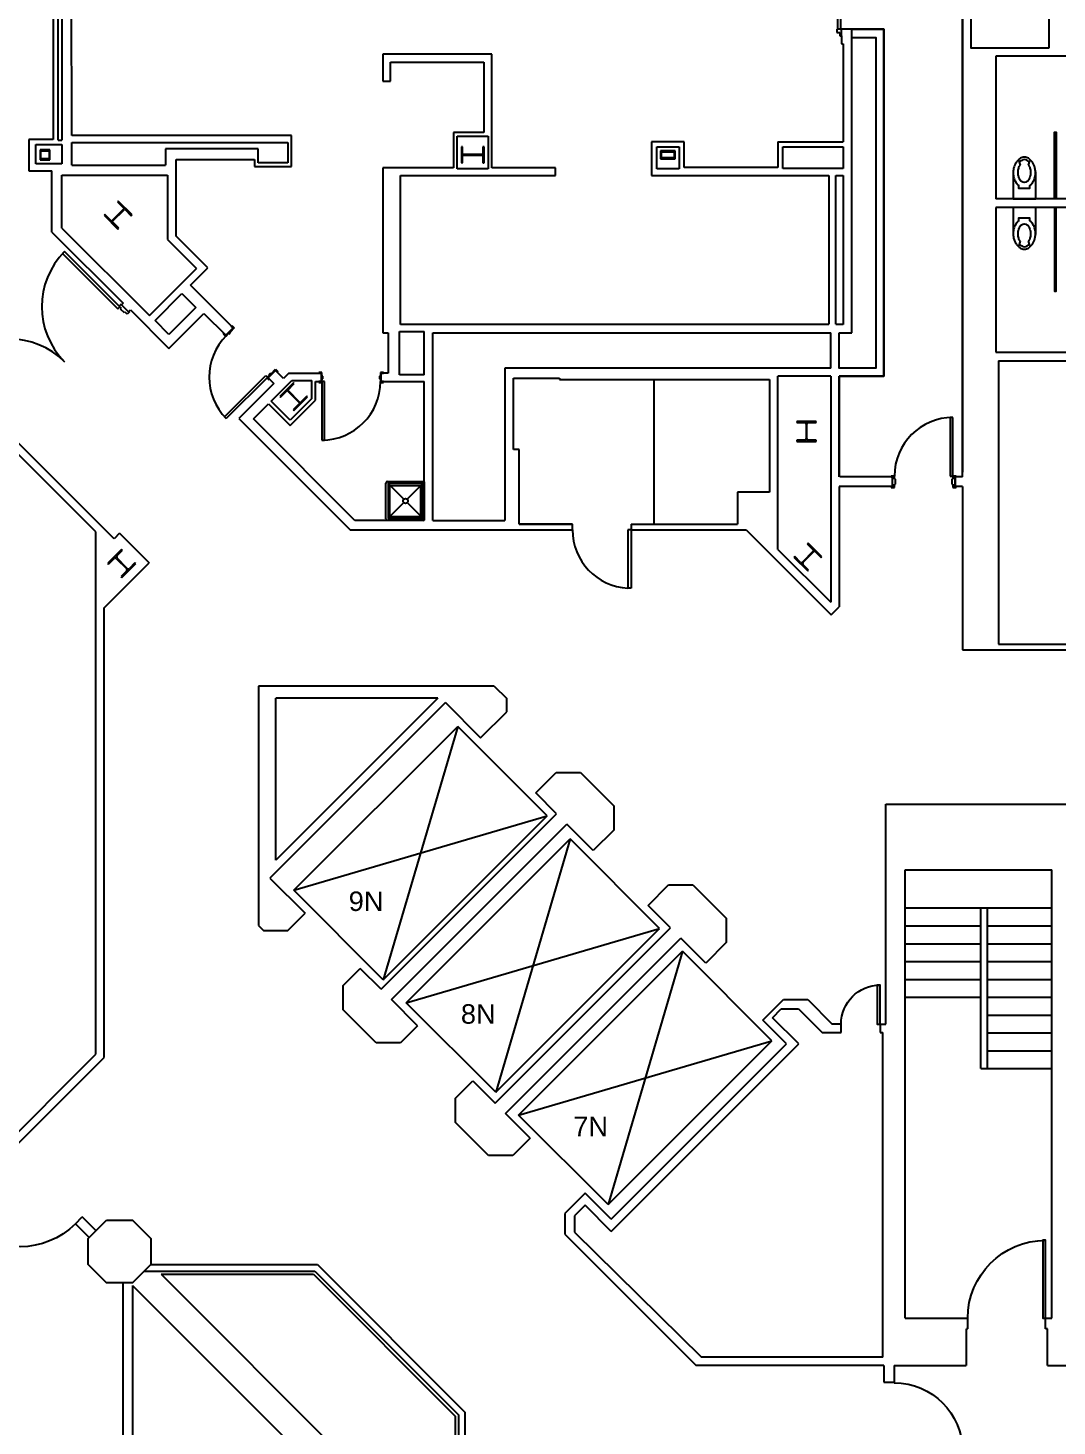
# Model space of a CAD drawing. Header units: inches. Extents: x -59 to 5682, y -269 to 4477.
# Drawn here: x 1844 to 2478, y 1984 to 2845 of the extents above; entities that cross this region are included whole.
import ezdxf

# ---------------------------------------------------------------- set-up
doc = ezdxf.new("R2010")
doc.units = ezdxf.units.IN
doc.header["$LTSCALE"] = 96
doc.header["$MEASUREMENT"] = 0
doc.layers.get('0').update_dxf_attribs({"linetype": 'CONTINUOUS'})
for name, color, linetype in [('A-ANNO-TEXT', 4, 'CONTINUOUS'), ('A-COLS', 5, 'CONTINUOUS'), ('A-DOOR', 2, 'CONTINUOUS'), ('A-FLOR-EVTR', 1, 'CONTINUOUS'), ('A-FLOR-PFIX', 2, 'CONTINUOUS'), ('A-FLOR-STRS', 2, 'CONTINUOUS'), ('A-WALL-FULL', 6, 'CONTINUOUS'), ('A-WALL-PRHT', 4, 'CONTINUOUS')]:
    doc.layers.add(name, color=color, linetype=linetype)
doc.styles.add('Arial', font='arial.ttf')

# ---------------------------------------------------------------- blocks, each defined once
blk = doc.blocks.new('*U88')
for p, q in [((0, 0), (0, 0)), ((-24, 0), (-24, 0))]:
    blk.add_line(p, q)
blk.add_lwpolyline([(0, 0), (0, -24), (-1.75, -24), (-1.75, 0)], close=True)
blk.add_arc((0, 0), 24, 180, 270)
blk = doc.blocks.new('*U90')
for p, q in [((0, 0), (0, 0)), ((-48, 0), (-48, 0))]:
    blk.add_line(p, q)
blk.add_lwpolyline([(0, 0), (0, -48), (-1.75, -48), (-1.75, 0)], close=True)
blk.add_arc((0, 0), 48, 180, 270)
blk = doc.blocks.new('*U92')
for p, q in [((0, 0), (0, 0)), ((42, 0), (42, 0))]:
    blk.add_line(p, q)
blk.add_lwpolyline([(0, 0), (0, 42), (1.75, 42), (1.75, 0)], close=True)
blk.add_arc((0, 0), 42, 0, 90)

msp = doc.modelspace()

# ---------------------------------------------------------------- linework, layer by layer
at = {"layer": 'A-COLS'}
for p, q in [((1851.83, 2770.08), (1851.83, 2764.08)), ((1857.83, 2770.08), (1851.83, 2770.08)), ((1852.29, 2769.61), (1857.36, 2769.61)), ((1852.29, 2764.54), (1852.29, 2769.61)), ((1857.36, 2769.61), (1857.36, 2764.54)), ((1857.83, 2764.08), (1857.83, 2770.08)), ((2111.33, 2771.97), (2111.44, 2772.08)), ((2112.05, 2772.08), (2111.33, 2772.08)), ((2111.33, 2772.08), (2111.33, 2762.08)), ((2112.05, 2767.28), (2112.05, 2772.08)), ((2124.61, 2767.28), (2112.05, 2767.28)), ((2112.05, 2762.08), (2112.05, 2766.87)), ((2112.05, 2766.87), (2124.61, 2766.87)), ((2120.63, 2766.87), (2121.04, 2767.28)), ((2125.33, 2772.08), (2124.61, 2772.08)), ((2124.61, 2772.08), (2124.61, 2767.28)), ((2124.61, 2770.85), (2125.33, 2771.57)), ((2124.61, 2766.24), (2125.33, 2766.96)), ((2124.61, 2766.87), (2124.61, 2762.08)), ((2125.33, 2762.08), (2125.33, 2772.08)), ((2243.08, 2769.58), (2234.08, 2769.58)), ((2234.08, 2769.58), (2234.08, 2764.58)), ((2234.08, 2766.27), (2234.66, 2766.86)), ((2234.66, 2765.16), (2234.66, 2768.99)), ((2234.66, 2768.99), (2242.5, 2768.99)), ((2242.5, 2765.16), (2234.66, 2765.16)), ((2236.8, 2768.99), (2237.38, 2769.58)), ((2236.99, 2764.58), (2237.57, 2765.16)), ((2241.41, 2768.99), (2241.99, 2769.58)), ((2242.5, 2768.99), (2242.5, 2765.16)), ((2243.08, 2764.58), (2243.08, 2769.58)), ((1851.83, 2764.08), (1857.83, 2764.08)), ((1857.36, 2764.54), (1852.29, 2764.54)), ((2111.33, 2762.08), (2112.05, 2762.08)), ((2124.61, 2762.08), (2125.33, 2762.08)), ((2234.08, 2764.58), (2243.08, 2764.58)), ((1903.6, 2733.97), (1895.86, 2726.22)), ((1896.16, 2725.92), (1903.91, 2733.67)), ((1899.99, 2738.54), (1899.51, 2738.06)), ((1899.51, 2738.06), (1903.6, 2733.97)), ((1908.47, 2730.05), (1899.99, 2738.54)), ((1903.91, 2733.67), (1908, 2729.58)), ((1891.77, 2730.31), (1891.29, 2729.84)), ((1891.29, 2729.84), (1899.78, 2721.35)), ((1895.86, 2726.22), (1891.77, 2730.31)), ((1900.25, 2721.83), (1896.16, 2725.92)), ((1899.78, 2721.35), (1900.25, 2721.83)), ((1908, 2729.58), (1908.47, 2730.05)), ((2007.96, 2626.69), (1999.47, 2618.2)), ((1999.94, 2617.73), (2004.04, 2621.82)), ((2004.04, 2621.82), (2011.78, 2614.07)), ((2004.34, 2622.12), (2008.43, 2626.21)), ((2012.09, 2614.37), (2004.34, 2622.12)), ((2008.43, 2626.21), (2007.96, 2626.69)), ((2016.18, 2618.46), (2012.09, 2614.37)), ((2016.65, 2617.99), (2016.18, 2618.46)), ((1999.47, 2618.2), (1999.94, 2617.73)), ((2011.78, 2614.07), (2007.69, 2609.98)), ((2007.69, 2609.98), (2008.17, 2609.5)), ((2008.17, 2609.5), (2016.65, 2617.99)), ((2329.98, 2602.82), (2317.98, 2602.82)), ((2317.98, 2602.82), (2317.98, 2602.15)), ((2317.98, 2602.15), (2322.88, 2602.15)), ((2323.77, 2601.25), (2323.77, 2592.08)), ((2324.2, 2592.08), (2324.2, 2601.25)), ((2325.09, 2602.15), (2329.98, 2602.15)), ((2329.98, 2602.15), (2329.98, 2602.82)), ((2322.88, 2591.19), (2317.98, 2591.19)), ((2317.98, 2591.19), (2317.98, 2590.52)), ((2317.98, 2590.52), (2329.98, 2590.52)), ((2329.98, 2591.19), (2325.09, 2591.19)), ((2329.98, 2590.52), (2329.98, 2591.19)), ((1902.03, 2523.94), (1893.54, 2515.46)), ((1902.5, 2523.47), (1902.03, 2523.94)), ((2324.94, 2527.89), (2324.46, 2527.41)), ((2324.46, 2527.41), (2327.92, 2523.95)), ((2333.42, 2519.4), (2324.94, 2527.89)), ((1893.54, 2515.46), (1894.02, 2514.98)), ((1894.02, 2514.98), (1897.48, 2518.45)), ((1898.74, 2518.45), (1905.22, 2511.96)), ((1899.04, 2520.01), (1902.5, 2523.47)), ((1905.53, 2512.26), (1899.04, 2518.75)), ((1902.24, 2506.76), (1910.72, 2515.25)), ((1910.25, 2515.72), (1906.79, 2512.26)), ((1910.72, 2515.25), (1910.25, 2515.72)), ((2316.71, 2519.67), (2316.24, 2519.19)), ((2316.24, 2519.19), (2324.72, 2510.71)), ((2320.17, 2516.21), (2316.71, 2519.67)), ((2327.92, 2522.69), (2321.43, 2516.21)), ((2321.74, 2515.9), (2328.23, 2522.39)), ((2329.49, 2522.39), (2332.99, 2518.97)), ((2332.99, 2518.97), (2333.46, 2519.44)), ((1905.22, 2510.7), (1901.76, 2507.24)), ((1901.76, 2507.24), (1902.24, 2506.76)), ((2325.2, 2511.18), (2321.74, 2514.64)), ((2324.72, 2510.71), (2325.2, 2511.18))]:
    msp.add_line(p, q, dxfattribs=at)
for centre, start, end in [((2322.88, 2601.25), 0, 90), ((2325.09, 2601.25), 90, 180), ((2322.88, 2592.08), 270, 0), ((2325.09, 2592.08), 180, 270), ((2327.29, 2523.32), 315, 45), ((1898.11, 2517.82), 45, 135), ((1899.67, 2519.38), 135, 225), ((2320.8, 2516.84), 225, 315), ((2322.37, 2515.27), 135, 225), ((2328.86, 2521.76), 45, 135), ((1904.6, 2511.33), 315, 45), ((1906.16, 2512.89), 225, 315)]:
    msp.add_arc(centre, 0.891, start, end, dxfattribs=at)
at = {"layer": 'A-DOOR'}
for p, q in [((2343.08, 2884.45), (2343.08, 2844.45)), ((2345.08, 2844.45), (2345.08, 2884.45)), ((2345.58, 2844.45), (2342.58, 2844.45)), ((2342.58, 2844.45), (2342.58, 2842.45)), ((2342.58, 2842.45), (2344.58, 2842.45)), ((2344.58, 2842.45), (2344.58, 2840.45)), ((2345.58, 2840.45), (2345.58, 2844.45)), ((2344.58, 2840.45), (2345.58, 2840.45)), ((1866.9, 2707.46), (1865.67, 2706.22)), ((1865.67, 2706.22), (1899.61, 2672.28)), ((1900.49, 2673.87), (1866.9, 2707.46)), ((1899.61, 2672.28), (1900.85, 2673.52)), ((1900.49, 2673.87), (1901.91, 2675.28)), ((1901.86, 2672.5), (1900.49, 2673.87)), ((1901.42, 2672.06), (1901.86, 2672.5)), ((1903.72, 2669.76), (1901.42, 2672.06)), ((1901.91, 2675.28), (1902.26, 2674.93)), ((1902.26, 2674.93), (1901.91, 2674.58)), ((1901.91, 2674.58), (1906.24, 2670.25)), ((1904.16, 2670.2), (1903.72, 2669.76)), ((1905.53, 2668.83), (1904.16, 2670.2)), ((1906.94, 2670.25), (1905.53, 2668.83)), ((1906.24, 2670.25), (1906.59, 2670.6)), ((1906.59, 2670.6), (1906.94, 2670.25)), ((1969.61, 2661.5), (1969.97, 2661.85)), ((1970.67, 2660.43), (1969.61, 2661.5)), ((1969.97, 2661.85), (1971.38, 2660.43)), ((1964.75, 2656.63), (1965.1, 2656.99)), ((1966.16, 2655.22), (1964.75, 2656.63)), ((1965.1, 2656.99), (1966.16, 2655.93)), ((1966.16, 2655.93), (1970.67, 2660.43)), ((1967.76, 2656.81), (1966.16, 2655.22)), ((1968.11, 2656.46), (1967.76, 2656.81)), ((1969.17, 2657.52), (1968.11, 2656.46)), ((1971.38, 2660.43), (1968.82, 2657.87)), ((1968.82, 2657.87), (1969.17, 2657.52)), ((1965.46, 2605.72), (1990.91, 2631.18)), ((1991.62, 2629.76), (1966.52, 2604.66)), ((1990.91, 2631.18), (1991.97, 2630.12)), ((1991.62, 2629.76), (1993.21, 2631.35)), ((1993.03, 2628.35), (1991.62, 2629.76)), ((1996.84, 2634.27), (1992.33, 2629.76)), ((1992.33, 2629.76), (1993.39, 2628.7)), ((1992.86, 2631.71), (1993.92, 2632.77)), ((1993.21, 2631.35), (1992.86, 2631.71)), ((1993.39, 2628.7), (1993.03, 2628.35)), ((1993.92, 2632.77), (1994.27, 2632.42)), ((1994.27, 2632.42), (1996.84, 2634.98)), ((1996.84, 2634.98), (1998.25, 2633.56)), ((1997.9, 2633.21), (1996.84, 2634.27)), ((1998.25, 2633.56), (1997.9, 2633.21)), ((2025.46, 2633.01), (2023.46, 2633.01)), ((2023.46, 2633.01), (2023.46, 2632.51)), ((2023.46, 2632.51), (2024.96, 2632.51)), ((2024.96, 2627.38), (2023.46, 2627.38)), ((2023.46, 2627.38), (2023.46, 2626.88)), ((2024.96, 2632.51), (2024.96, 2627.38)), ((2025.46, 2630.63), (2025.46, 2633.01)), ((2025.96, 2630.63), (2025.46, 2630.63)), ((2025.46, 2626.88), (2025.46, 2629.13)), ((2025.46, 2629.13), (2025.96, 2629.13)), ((2026.96, 2627.38), (2025.46, 2627.38)), ((2025.96, 2629.13), (2025.96, 2630.63)), ((2026.96, 2591.38), (2026.96, 2627.38)), ((2061.46, 2630.63), (2060.96, 2630.63)), ((2060.96, 2630.63), (2060.96, 2629.13)), ((2060.96, 2629.13), (2061.46, 2629.13)), ((2063.46, 2633.01), (2061.46, 2633.01)), ((2061.46, 2633.01), (2061.46, 2630.63)), ((2061.46, 2629.13), (2061.46, 2626.88)), ((2061.96, 2627.38), (2061.96, 2632.51)), ((2061.96, 2632.51), (2063.46, 2632.51)), ((2063.46, 2627.38), (2061.96, 2627.38)), ((2063.46, 2632.51), (2063.46, 2633.01)), ((2063.46, 2626.88), (2063.46, 2627.38)), ((2023.46, 2626.88), (2025.46, 2626.88)), ((2025.46, 2626.88), (2025.46, 2591.38)), ((2061.46, 2626.88), (2063.46, 2626.88)), ((1966.52, 2604.66), (1965.46, 2605.72)), ((2412.41, 2605.32), (2412.41, 2569.2)), ((2414.16, 2605.32), (2412.41, 2605.32)), ((2414.16, 2569.2), (2414.16, 2605.32)), ((2025.46, 2591.38), (2026.96, 2591.38)), ((2376.16, 2569.2), (2376.16, 2568.7)), ((2378.16, 2569.2), (2376.16, 2569.2)), ((2376.16, 2568.7), (2376.66, 2568.7)), ((2376.66, 2568.7), (2376.66, 2562.7)), ((2378.16, 2567.26), (2378.16, 2569.2)), ((2378.79, 2567.26), (2378.16, 2567.26)), ((2378.79, 2564.13), (2378.79, 2567.26)), ((2412.41, 2569.2), (2416.16, 2569.2)), ((2414.17, 2567.26), (2413.54, 2567.26)), ((2413.54, 2567.26), (2413.54, 2564.13)), ((2416.16, 2569.2), (2414.17, 2569.2)), ((2414.17, 2569.2), (2414.17, 2567.26)), ((2415.66, 2562.7), (2415.66, 2568.7)), ((2415.66, 2568.7), (2416.16, 2568.7)), ((2416.16, 2568.7), (2416.16, 2569.2)), ((2376.66, 2562.7), (2376.16, 2562.7)), ((2376.16, 2562.7), (2376.16, 2562.2)), ((2376.16, 2562.2), (2378.16, 2562.2)), ((2378.16, 2562.2), (2378.16, 2564.13)), ((2378.16, 2564.13), (2378.79, 2564.13)), ((2413.54, 2564.13), (2414.16, 2564.13)), ((2414.16, 2564.13), (2414.16, 2562.2)), ((2414.16, 2562.2), (2416.16, 2562.2)), ((2416.16, 2562.7), (2415.66, 2562.7)), ((2416.16, 2562.2), (2416.16, 2562.7)), ((2213.89, 2536.07), (2213.89, 2500.06)), ((2215.89, 2536.07), (2213.89, 2536.07)), ((2215.89, 2536.07), (2215.89, 2500.06)), ((2215.89, 2500.06), (2213.89, 2500.06))]:
    msp.add_line(p, q, dxfattribs=at)
for centre, radius, start, end in [((1900.85, 2673.52), 48, 135, 225), ((1832.96, 2605.63), 48, 45, 135), ((1991.97, 2630.12), 36, 135, 225), ((2025.46, 2627.38), 36, 270, 0), ((2414.27, 2569.21), 36.11, 90.16959, 180.02901), ((2215.89, 2536.07), 36.07, 180, 266.82115)]:
    msp.add_arc(centre, radius, start, end, dxfattribs=at)
at = {"layer": 'A-DOOR', "extrusion": (0, 0, -1)}
msp.add_arc((-1839.59, 2142.4), 48, 225.00101, 315.00101, dxfattribs=at)
at = {"layer": 'A-FLOR-EVTR'}
for p, q in [((2008.08, 2313.95), (2109.07, 2414.93)), ((2109.07, 2414.93), (2063.21, 2258.82)), ((2164.19, 2359.8), (2109.07, 2414.93)), ((2008.08, 2313.95), (2164.19, 2359.8)), ((2063.21, 2258.82), (2164.19, 2359.8)), ((2077.35, 2244.68), (2178.34, 2345.66)), ((2178.34, 2345.66), (2132.48, 2189.55)), ((2233.46, 2290.53), (2178.34, 2345.66)), ((2063.21, 2258.82), (2008.08, 2313.95)), ((2077.35, 2244.68), (2233.46, 2290.53)), ((2132.48, 2189.55), (2233.46, 2290.53)), ((2146.58, 2175.45), (2247.56, 2276.44)), ((2247.56, 2276.44), (2201.71, 2120.32)), ((2302.69, 2221.31), (2247.56, 2276.44)), ((2132.48, 2189.55), (2077.35, 2244.68)), ((2146.58, 2175.45), (2302.69, 2221.31)), ((2201.71, 2120.32), (2302.69, 2221.31)), ((2201.71, 2120.32), (2146.58, 2175.45))]:
    msp.add_line(p, q, dxfattribs=at)
at = {"layer": 'A-FLOR-PFIX'}
for p, q in [((2064.9, 2542.84), (2064.9, 2564.84)), ((2065.9, 2565.84), (2087.9, 2565.84)), ((2066.15, 2564.34), (2066.15, 2543.34)), ((2066.23, 2564.52), (2075.84, 2554.9)), ((2087.4, 2564.59), (2066.4, 2564.59)), ((2067.28, 2563.38), (2086.52, 2563.38)), ((2067.37, 2544.18), (2067.37, 2563.46)), ((2077.96, 2554.9), (2087.58, 2564.52)), ((2086.44, 2544.3), (2086.44, 2563.46)), ((2087.65, 2543.34), (2087.65, 2564.34)), ((2088.52, 2565.63), (2088.52, 2542.06)), ((2066.23, 2543.17), (2075.84, 2552.78)), ((2087.58, 2543.17), (2077.96, 2552.78)), ((2087.9, 2541.84), (2065.9, 2541.84)), ((2066.4, 2543.09), (2087.4, 2543.09)), ((2067.24, 2544.3), (2086.44, 2544.3))]:
    msp.add_line(p, q, dxfattribs=at)
for points in [[(2477.7, 2739.91), (2476.7, 2739.91), (2476.7, 2781), (2477.7, 2781)], [(2477.7, 2734.66), (2476.7, 2734.66), (2476.7, 2683), (2477.7, 2683)]]:
    msp.add_lwpolyline(points, close=True, dxfattribs=at)
for points in [[(2458.21, 2765.66, 0.143932), (2455.72, 2764.93, 0.06085), (2454.19, 2763.66)], [(2465.21, 2754.79, 0.065232), (2464.65, 2759.13, 0.077997), (2463.16, 2762.48, 0.107177), (2460.71, 2764.93, 0.143932), (2458.21, 2765.66)], [(2451.28, 2756.31, 0.022673), (2451.21, 2754.79), (2451.21, 2739.91), (2465.21, 2739.91), (2465.21, 2754.79)], [(2451.28, 2756.13, 0.074934), (2451.83, 2752.48, 0.085426), (2453.29, 2749.59, 0.066386), (2454.66, 2748.18), (2454.66, 2746.63), (2461.66, 2746.63), (2461.66, 2748.18, 0.066386), (2463.04, 2749.59, 0.085426), (2464.5, 2752.48, 0.111314), (2464.92, 2757.91)], [(2462.21, 2763.64, 0.562484), (2461.37, 2763.44), (2460.64, 2761.22, 0.238976), (2460.71, 2760.77, -0.08035), (2461.64, 2758.89, -0.074934), (2462.05, 2756.13, -0.074934), (2461.64, 2753.36, -0.085426), (2460.63, 2751.38, -0.066386), (2459.81, 2750.54, -0.330534), (2456.52, 2750.54, -0.066386), (2455.7, 2751.38, -0.085426), (2454.69, 2753.36, -0.074934), (2454.28, 2756.13, -0.074934), (2454.69, 2758.89, -0.08035), (2455.62, 2760.77, 0.238976), (2455.69, 2761.22), (2454.96, 2763.42, 0.549653), (2454.15, 2763.62)], [(2458.21, 2764.16, 0.143932), (2456.53, 2763.67, 0.063273), (2455.24, 2762.59)], [(2461.12, 2762.67, 0.059203), (2459.9, 2763.67, 0.143932), (2458.21, 2764.16)], [(2465.21, 2719.79), (2465.21, 2734.66), (2451.21, 2734.66), (2451.21, 2719.79, 0.022673), (2451.28, 2718.27)], [(2464.92, 2716.67, 0.111314), (2464.5, 2722.1, 0.085426), (2463.04, 2724.99, 0.066386), (2461.66, 2726.4), (2461.66, 2727.95), (2454.66, 2727.95), (2454.66, 2726.4, 0.066386), (2453.29, 2724.99, 0.085426), (2451.83, 2722.1, 0.074934), (2451.28, 2718.45)], [(2454.15, 2710.95, 0.549653), (2454.96, 2711.16), (2455.69, 2713.36, 0.238976), (2455.62, 2713.81, -0.08035), (2454.69, 2715.69, -0.074934), (2454.28, 2718.45, -0.074934), (2454.69, 2721.22, -0.085426), (2455.7, 2723.2, -0.066386), (2456.52, 2724.04, -0.330534), (2459.81, 2724.04, -0.066386), (2460.63, 2723.2, -0.085426), (2461.64, 2721.22, -0.074934), (2462.05, 2718.45, -0.074934), (2461.64, 2715.69, -0.08035), (2460.71, 2713.81, 0.238976), (2460.64, 2713.36), (2461.37, 2711.14, 0.562484), (2462.21, 2710.94)], [(2458.21, 2708.91, 0.143932), (2460.71, 2709.65, 0.107177), (2463.16, 2712.1, 0.077997), (2464.65, 2715.45, 0.065232), (2465.21, 2719.79)], [(2454.19, 2710.92, 0.06085), (2455.72, 2709.65, 0.143932), (2458.21, 2708.91)], [(2455.24, 2711.99, 0.063273), (2456.53, 2710.91, 0.143932), (2458.21, 2710.41)], [(2458.21, 2710.41, 0.143932), (2459.9, 2710.91, 0.059203), (2461.12, 2711.91)]]:
    msp.add_lwpolyline(points, format="xyb", dxfattribs=at)
msp.add_circle((2076.9, 2553.84), 1.5, dxfattribs=at)
for centre, radius, start, end in [((2463.66, 2756.13), 12.38, 162.85836, 180), ((2460.96, 2756.96), 9.56, 143.32752, 162.85836), ((2459.25, 2758.23), 7.43, 133.42584, 143.32752), ((2463.66, 2718.45), 12.38, 180, 197.14164), ((2460.96, 2717.62), 9.56, 197.14164, 216.67248), ((2459.25, 2716.35), 7.43, 216.67248, 226.57416), ((2065.9, 2564.84), 1, 90, 180), ((2066.4, 2564.34), 0.25, 90, 180), ((2067.37, 2563.38), 0.0812, 90, 180), ((2086.44, 2563.38), 0.0812, 0, 90), ((2087.4, 2564.34), 0.25, 0, 90), ((2087.9, 2564.84), 1, 51.65736, 90), ((2065.9, 2542.84), 1, 180, 270), ((2066.4, 2543.34), 0.25, 180, 270), ((2067.37, 2544.3), 0.126, 180, 270), ((2087.4, 2543.34), 0.25, 270, 0), ((2087.9, 2542.84), 1, 270, 308.34264)]:
    msp.add_arc(centre, radius, start, end, dxfattribs=at)
at = {"layer": 'A-FLOR-STRS'}
for p, q in [((2384.8, 2303.08), (2475.11, 2303.08)), ((2431.43, 2204.08), (2431.43, 2303.08)), ((2435.43, 2204.08), (2435.43, 2303.08)), ((2384.8, 2292.08), (2431.43, 2292.08)), ((2435.43, 2292.08), (2475.11, 2292.08)), ((2384.8, 2281.08), (2431.43, 2281.08)), ((2435.43, 2281.08), (2475.11, 2281.08)), ((2384.8, 2270.08), (2431.43, 2270.08)), ((2435.43, 2270.08), (2475.11, 2270.08)), ((2384.8, 2259.08), (2431.43, 2259.08)), ((2435.43, 2259.08), (2475.11, 2259.08)), ((2384.8, 2248.08), (2431.43, 2248.08)), ((2435.43, 2248.08), (2475.11, 2248.08)), ((2435.43, 2237.08), (2475.11, 2237.08)), ((2435.43, 2226.08), (2475.11, 2226.08)), ((2435.43, 2215.08), (2475.11, 2215.08)), ((2431.43, 2204.08), (2475.11, 2204.08))]:
    msp.add_line(p, q, dxfattribs=at)
at = {"layer": 'A-WALL-FULL'}
for p, q in [((1859.83, 2869.98), (1859.83, 2776.48)), ((1862.95, 2776.08), (1862.95, 2869.98)), ((1865.2, 2869.98), (1865.2, 2776.08)), ((1871.33, 2778.95), (1871.2, 2869.98)), ((2420.16, 2568.7), (2420.16, 2870.76)), ((2473.53, 2833.03), (2473.53, 2856.08)), ((2371.66, 2844.45), (2345.22, 2844.45)), ((2351.83, 2657.33), (2351.83, 2844.45)), ((2371.66, 2630.7), (2371.66, 2844.45)), ((2345.58, 2840.45), (2345.58, 2835.51)), ((2345.58, 2835.51), (2346.58, 2835.51)), ((2346.58, 2835.51), (2346.58, 2775.08)), ((2130.02, 2829.01), (2062.89, 2829.01)), ((2062.89, 2829.01), (2062.89, 2812.45)), ((2130.02, 2778.51), (2130.02, 2829.01)), ((2420.16, 2833.03), (2420.16, 2571.47)), ((2440.53, 2827.78), (2440.53, 2739.91)), ((2526.72, 2827.78), (2440.53, 2827.78)), ((2067.77, 2824.14), (2125.14, 2824.14)), ((2067.77, 2812.45), (2067.77, 2824.14)), ((2125.14, 2824.14), (2125.14, 2780.89)), ((2062.89, 2812.45), (2067.77, 2812.45)), ((1859.83, 2776.48), (1844.83, 2776.48)), ((1844.83, 2776.48), (1844.83, 2757.23)), ((1862.95, 2776.08), (1865.2, 2776.08)), ((2006.7, 2778.95), (1871.33, 2778.95)), ((1871.33, 2760.7), (1871.33, 2774.7)), ((1871.33, 2774.7), (2004.45, 2774.7)), ((2004.45, 2774.7), (2004.45, 2762.2)), ((2006.7, 2759.95), (2006.7, 2778.95)), ((2125.14, 2780.89), (2106.45, 2780.89)), ((2106.45, 2780.89), (2106.45, 2759.14)), ((2108.7, 2778.64), (2127.83, 2778.64)), ((2108.7, 2759.14), (2108.7, 2778.64)), ((2127.83, 2778.64), (2127.83, 2758.52)), ((2130.08, 2778.51), (2130.02, 2778.51)), ((2130.08, 2759.14), (2130.08, 2778.51)), ((2228.58, 2775.08), (2228.58, 2754.33)), ((2248.58, 2775.08), (2228.58, 2775.08)), ((2248.58, 2759.2), (2248.58, 2775.08)), ((2306.33, 2775.08), (2306.33, 2759.2)), ((2306.33, 2775.08), (2346.58, 2775.08)), ((1849.08, 2773.35), (1865.2, 2773.35)), ((1849.08, 2761.48), (1849.08, 2773.35)), ((1865.2, 2773.35), (1865.2, 2761.48)), ((1986.2, 2770.83), (1929.08, 2770.83)), ((1929.08, 2770.83), (1929.08, 2760.7)), ((1986.2, 2762.2), (1986.2, 2770.83)), ((2231.7, 2758.39), (2231.7, 2771.95)), ((2231.7, 2771.95), (2245.45, 2771.95)), ((2245.45, 2771.95), (2245.45, 2758.39)), ((2309.45, 2758.58), (2309.45, 2771.95)), ((2309.45, 2771.95), (2346.58, 2771.95)), ((2346.58, 2771.95), (2346.58, 2758.58)), ((1844.83, 2757.23), (1859.13, 2757.23)), ((1865.2, 2761.48), (1849.08, 2761.48)), ((1859.13, 2719.48), (1859.13, 2757.23)), ((1871.33, 2760.7), (1929.08, 2760.7)), ((1935.58, 2716.99), (1935.58, 2760.7)), ((1935.7, 2764.2), (1983.95, 2764.2)), ((1935.7, 2760.7), (1935.7, 2764.2)), ((1983.95, 2764.2), (1983.95, 2759.95)), ((1983.95, 2759.95), (2006.7, 2759.95)), ((2004.45, 2762.2), (1986.2, 2762.2)), ((2106.45, 2759.14), (2062.89, 2759.14)), ((2062.89, 2759.14), (2062.89, 2657.33)), ((2108.73, 2759.14), (2108.7, 2759.14)), ((2108.73, 2758.52), (2108.73, 2759.14)), ((2127.83, 2758.52), (2108.73, 2758.52)), ((2169.27, 2759.14), (2130.08, 2759.14)), ((2169.27, 2754.27), (2169.27, 2759.14)), ((2245.45, 2758.39), (2231.7, 2758.39)), ((2306.33, 2759.2), (2248.58, 2759.2)), ((2346.58, 2758.58), (2309.45, 2758.58)), ((1865.28, 2754.58), (1930.33, 2754.58)), ((1865.28, 2721.99), (1865.28, 2754.58)), ((1930.33, 2754.58), (1930.33, 2714.81)), ((2073.77, 2754.27), (2127.77, 2754.27)), ((2073.77, 2662.58), (2073.77, 2754.27)), ((2127.83, 2754.27), (2169.27, 2754.27)), ((2228.58, 2754.33), (2337.7, 2754.33)), ((2337.7, 2754.33), (2337.7, 2662.7)), ((2341.95, 2662.7), (2341.95, 2754.33)), ((2341.95, 2754.33), (2346.58, 2754.33)), ((2346.58, 2754.33), (2346.58, 2662.58)), ((2526.72, 2739.91), (2440.53, 2739.91)), ((2526.72, 2734.66), (2440.53, 2734.66)), ((2440.53, 2734.66), (2440.53, 2653.13)), ((1865.28, 2721.99), (1919.27, 2668)), ((1859.13, 2719.48), (1902.97, 2675.64)), ((1930.33, 2714.81), (1948.2, 2696.94)), ((1955.1, 2697.47), (1935.58, 2716.99)), ((1886.21, 2534.71), (1708.55, 2712.37)), ((1919.27, 2668), (1948.2, 2696.94)), ((1944.37, 2686.74), (1955.1, 2697.47)), ((1922.62, 2664.99), (1939.19, 2681.56)), ((1939.19, 2681.56), (1947.73, 2673.02)), ((1970.72, 2660.39), (1944.37, 2686.74)), ((1902.97, 2675.64), (1901.91, 2674.58)), ((1906.24, 2670.25), (1907.47, 2671.48)), ((1907.47, 2671.48), (1931.16, 2647.8)), ((1947.73, 2673.02), (1931.16, 2656.46)), ((1931.16, 2656.46), (1922.62, 2664.99)), ((1931.16, 2647.8), (1952.73, 2669.36)), ((1952.73, 2669.36), (1966.21, 2655.88)), ((2337.7, 2662.58), (2073.77, 2662.58)), ((2346.58, 2662.58), (2341.95, 2662.58)), ((2062.89, 2657.33), (2066.27, 2657.33)), ((2066.27, 2657.33), (2066.27, 2632.51)), ((2073.14, 2658.33), (2088.52, 2658.33)), ((2073.14, 2631.63), (2073.14, 2658.33)), ((2088.52, 2631.63), (2088.52, 2658.33)), ((2093.77, 2657.33), (2338.91, 2657.33)), ((2093.77, 2541.84), (2093.77, 2657.33)), ((2338.91, 2635.7), (2338.91, 2657.33)), ((2344.16, 2657.33), (2351.83, 2657.33)), ((2440.53, 2653.13), (2440.53, 2645.47)), ((2440.53, 2645.47), (2591.77, 2645.47)), ((2338.91, 2635.7), (2138.14, 2635.7)), ((2138.14, 2635.7), (2138.14, 2541.84)), ((2442.18, 2640.22), (2591.77, 2640.22)), ((2442.18, 2640.22), (2442.22, 2465.58)), ((1993.39, 2628.7), (1995.86, 2626.23)), ((1994.17, 2615.26), (2006.92, 2628.01)), ((2001.83, 2629.28), (1997.9, 2633.21)), ((2005.06, 2632.51), (2001.83, 2629.28)), ((2005.06, 2632.51), (2023.46, 2632.51)), ((2006.92, 2628.01), (2019.21, 2628.01)), ((2019.21, 2616.88), (2019.21, 2628.01)), ((2021.46, 2615.95), (2021.46, 2627.38)), ((2021.46, 2627.38), (2023.46, 2627.38)), ((2066.27, 2632.51), (2063.46, 2632.51)), ((2063.46, 2627.38), (2088.52, 2627.38)), ((2088.52, 2631.63), (2073.14, 2631.63)), ((2088.52, 2541.84), (2088.52, 2627.38)), ((2143.39, 2585.57), (2143.39, 2629.57)), ((2143.39, 2629.57), (2171.89, 2629.57)), ((2171.89, 2629.57), (2171.89, 2628.57)), ((2171.89, 2628.57), (2301.14, 2628.57)), ((2229.89, 2628.57), (2229.89, 2539.57)), ((2301.14, 2628.57), (2301.14, 2559.23)), ((2306.39, 2524), (2306.39, 2630.7)), ((2338.91, 2630.7), (2306.39, 2630.7)), ((2338.91, 2630.7), (2338.91, 2491.47)), ((2344.16, 2568.7), (2344.16, 2630.7)), ((2344.16, 2630.7), (2371.66, 2630.7)), ((2344.16, 2630.11), (2344.16, 2568.7)), ((1995.86, 2626.23), (1974.3, 2604.66)), ((1983.27, 2604.35), (1992.58, 2613.67)), ((1992.58, 2613.67), (2005.88, 2600.37)), ((2005.88, 2603.56), (1994.17, 2615.26)), ((2019.21, 2616.88), (2005.88, 2603.56)), ((2005.88, 2600.37), (2021.46, 2615.95)), ((1974.3, 2604.66), (2042.89, 2536.07)), ((2045.78, 2541.84), (1983.27, 2604.35)), ((1897.4, 2530.59), (1831.99, 2596)), ((2146.89, 2585.57), (2143.39, 2585.57)), ((2146.89, 2539.57), (2146.89, 2585.57)), ((2376.66, 2568.7), (2344.51, 2568.7)), ((2420.16, 2568.7), (2415.66, 2568.7)), ((2415.66, 2568.7), (2415.66, 2562.7)), ((2301.14, 2559.23), (2281.39, 2559.23)), ((2281.39, 2559.23), (2281.39, 2539.57)), ((2376.66, 2562.7), (2344.16, 2562.7)), ((2344.16, 2562.7), (2344.16, 2488.7)), ((2420.16, 2562.7), (2415.66, 2562.7)), ((2420.16, 2562.7), (2420.16, 2462.2)), ((2088.52, 2541.84), (2045.78, 2541.84)), ((2093.77, 2541.84), (2138.14, 2541.84)), ((1886.21, 2213.06), (1886.21, 2534.71)), ((1900.76, 2533.95), (1897.4, 2530.59)), ((1900.75, 2533.95), (1918.97, 2515.74)), ((2042.89, 2536.07), (2179.57, 2536.07)), ((2146.89, 2539.57), (2179.89, 2539.57)), ((2179.89, 2539.57), (2146.89, 2539.57)), ((2179.89, 2536.07), (2179.89, 2539.57)), ((2215.89, 2539.57), (2215.89, 2536.07)), ((2215.89, 2539.57), (2281.39, 2539.57)), ((2215.89, 2536.07), (2286.89, 2536.07)), ((2286.89, 2536.07), (2339.21, 2483.75)), ((2306.39, 2524), (2338.91, 2491.47)), ((1891.21, 2487.99), (1918.97, 2515.74)), ((1891.21, 2210.99), (1891.21, 2487.99)), ((2339.21, 2483.75), (2344.16, 2488.7)), ((2339.21, 2483.75), (2344.16, 2488.7)), ((2442.22, 2465.58), (2591.81, 2465.58)), ((2420.16, 2462.2), (2552.7, 2462.2)), ((2131.51, 2439.82), (1986.46, 2439.82)), ((1986.46, 2439.82), (1986.46, 2292.28)), ((2131.51, 2439.82), (2139.29, 2432.04)), ((2101.47, 2429.6), (1993.42, 2321.54)), ((2096.77, 2432.32), (1997.01, 2432.32)), ((1997.01, 2332.56), (1997.01, 2432.32)), ((2096.77, 2432.32), (1997.01, 2332.56)), ((2101.47, 2429.6), (2123.2, 2407.87)), ((2139.29, 2423.97), (2139.29, 2432.04)), ((2123.2, 2407.87), (2139.29, 2423.97)), ((2157.14, 2373.93), (2169.77, 2386.56)), ((2169.77, 2386.56), (2184.77, 2386.56)), ((2184.77, 2386.56), (2205.27, 2366.06)), ((2169.98, 2361.08), (2157.14, 2373.93)), ((2061.93, 2253.03), (2169.98, 2361.08)), ((2205.27, 2366.06), (2205.27, 2351.06)), ((2372.75, 2366.95), (2552.7, 2366.95)), ((2372.75, 2231.58), (2372.75, 2366.95)), ((2068.29, 2246.66), (2176.35, 2354.72)), ((2192.64, 2338.42), (2176.35, 2354.72)), ((2205.27, 2351.06), (2192.64, 2338.42)), ((2384.8, 2050.33), (2384.8, 2326.63)), ((2384.8, 2326.63), (2475.11, 2326.63)), ((2475.11, 2050.33), (2475.11, 2326.63)), ((1993.42, 2321.54), (2015.14, 2299.82)), ((2226.41, 2304.66), (2239.04, 2317.29)), ((2239.04, 2317.29), (2254.04, 2317.29)), ((2254.04, 2317.29), (2274.55, 2296.79)), ((2004.53, 2289.21), (2015.14, 2299.82)), ((2240.16, 2290.9), (2226.41, 2304.66)), ((1986.46, 2292.28), (1989.53, 2289.21)), ((2274.55, 2296.79), (2274.55, 2281.79)), ((1989.53, 2289.21), (2004.53, 2289.21)), ((2132.11, 2182.85), (2240.16, 2290.9)), ((2138.47, 2176.48), (2246.53, 2284.54)), ((2261.91, 2269.15), (2246.53, 2284.54)), ((2274.55, 2281.79), (2261.91, 2269.15)), ((2038.48, 2255.27), (2049.08, 2265.88)), ((2061.93, 2253.03), (2049.08, 2265.88)), ((2038.48, 2240.27), (2038.48, 2255.27)), ((2058.81, 2219.94), (2038.48, 2240.27)), ((2084.41, 2230.55), (2068.29, 2246.66)), ((2297.08, 2233.99), (2309.71, 2246.62)), ((2303.01, 2235.48), (2308.36, 2240.84)), ((2308.36, 2240.84), (2319.01, 2240.84)), ((2309.71, 2246.62), (2324.71, 2246.62)), ((2319.01, 2240.84), (2333.53, 2226.33)), ((2324.71, 2246.62), (2339.75, 2231.58)), ((2311.72, 2219.34), (2297.08, 2233.99)), ((2319.15, 2219.34), (2303.01, 2235.48)), ((2345.3, 2231.58), (2339.75, 2231.58)), ((2345.3, 2226.33), (2345.3, 2231.58)), ((2369.3, 2231.58), (2369.3, 2226.33)), ((2369.3, 2231.58), (2372.75, 2231.58)), ((2084.41, 2230.55), (2073.81, 2219.94)), ((2333.53, 2226.33), (2345.3, 2226.33)), ((2369.3, 2226.33), (2370.95, 2226.33)), ((2370.95, 2026.44), (2370.95, 2226.33)), ((2073.81, 2219.94), (2058.81, 2219.94)), ((2203.67, 2103.86), (2319.15, 2219.34)), ((2203.67, 2111.29), (2311.72, 2219.34)), ((1815.46, 2142.31), (1886.21, 2213.06)), ((1835.35, 2155.13), (1891.21, 2210.99)), ((2107.75, 2186), (2118.35, 2196.61)), ((2118.35, 2196.61), (2132.11, 2182.85)), ((2107.75, 2171), (2107.75, 2186)), ((2128.08, 2150.67), (2107.75, 2171)), ((2153.68, 2161.28), (2138.47, 2176.48)), ((2153.68, 2161.28), (2143.08, 2150.67)), ((2143.08, 2150.67), (2128.08, 2150.67)), ((2187.53, 2127.43), (2175.16, 2114.84)), ((2187.53, 2120.01), (2181.02, 2113.49)), ((2203.67, 2111.29), (2187.53, 2127.43)), ((2203.67, 2103.86), (2187.53, 2120.01)), ((1873.53, 2108.46), (1877.78, 2112.7)), ((1886.26, 2104.22), (1877.78, 2112.7)), ((2175.16, 2114.84), (2175.16, 2102.12)), ((2181.02, 2113.49), (2181.02, 2103.45)), ((1882.02, 2099.97), (1873.53, 2108.46)), ((2175.16, 2102.12), (2256.09, 2021.19)), ((2181.02, 2103.45), (2259.31, 2026.44)), ((1926.42, 2077.44), (2107.54, 1896.31)), ((1926.42, 2077.44), (2020.17, 2077.44)), ((2020.17, 2077.44), (2107.54, 1990.07)), ((1902.69, 2072.13), (1902.69, 1886.14)), ((1908.8, 2070.45), (2096.27, 1882.98)), ((1908.8, 2070.45), (1908.8, 1887.43)), ((2384.8, 2050.33), (2423.31, 2050.33)), ((2423.3, 2043.83), (2423.3, 2050.33)), ((2471.3, 2043.83), (2471.3, 2050.33)), ((2471.3, 2050.33), (2475.11, 2050.33)), ((2422.34, 2043.83), (2422.34, 2021.19)), ((2423.3, 2043.83), (2422.44, 2043.83)), ((2472.44, 2043.83), (2471.3, 2043.83)), ((2472.44, 2021.19), (2472.44, 2043.83)), ((2370.95, 2026.44), (2259.31, 2026.44)), ((2371.57, 2021.19), (2256.09, 2021.19)), ((2371.57, 2021.19), (2371.57, 2010.96)), ((2378.07, 2021.19), (2378.07, 2010.96)), ((2378.07, 2021.19), (2422.34, 2021.19)), ((2472.44, 2021.19), (2490.34, 2021.19)), ((2371.57, 2010.96), (2378.07, 2010.96)), ((2107.54, 1990.07), (2107.54, 1896.31))]:
    msp.add_line(p, q, dxfattribs=at)
for points in [[(2351.7, 2895.08), (2385.94, 2895.08), (2425.16, 2873.73), (2425.16, 2833.03), (2473.53, 2833.03)], [(2345.58, 2884.45), (2371.66, 2884.45), (2371.66, 2888.45), (2387.66, 2888.45), (2420.16, 2870.76), (2420.16, 2833.03)], [(2351.83, 2844.45), (2371.66, 2844.45), (2371.66, 2630.7), (2344.16, 2630.7)], [(2351.83, 2839.45), (2366.66, 2839.45), (2366.66, 2635.7), (2344.16, 2635.7), (2344.16, 2657.33)]]:
    msp.add_lwpolyline(points, dxfattribs=at)
msp.add_lwpolyline([(1892.8, 2110.76), (1908.8, 2110.76), (1920.12, 2099.44), (1920.12, 2083.44), (1908.8, 2072.13), (1892.8, 2072.13), (1881.49, 2083.44), (1881.49, 2099.44)], close=True, dxfattribs=at)
at = {"layer": 'A-WALL-PRHT'}
for p, q in [((1916.05, 2079.38), (2020.98, 2079.38)), ((1920.05, 2083.38), (2022.64, 2083.38)), ((2020.98, 2079.38), (2109.49, 1990.87)), ((2022.64, 2083.38), (2113.49, 1992.53)), ((2109.49, 1990.87), (2109.49, 1896.13)), ((2113.49, 1992.53), (2113.49, 1896.13))]:
    msp.add_line(p, q, dxfattribs=at)

# ---------------------------------------------------------------- block references
at = {"layer": 'A-DOOR', "xscale": -1}
for name, p, rotation in [('*U88', (2369.3, 2231.58), 180), ('*U90', (2471.3, 2050.33), 180), ('*U92', (2378.07, 1968.54), 270)]:
    msp.add_blockref(name, p, dxfattribs=dict(at, rotation=rotation))

# ---------------------------------------------------------------- texts
at = {"layer": 'A-ANNO-TEXT', "char_height": 12, "width": 38.5154, "attachment_point": 5, "style": 'Arial'}
for s, insert in [('9N', (2052.65, 2307.14)), ('8N', (2121.76, 2237.7)), ('7N', (2190.98, 2168.48))]:
    msp.add_mtext(s, dxfattribs=dict(at, insert=insert))

doc.saveas('drawing.dxf')
